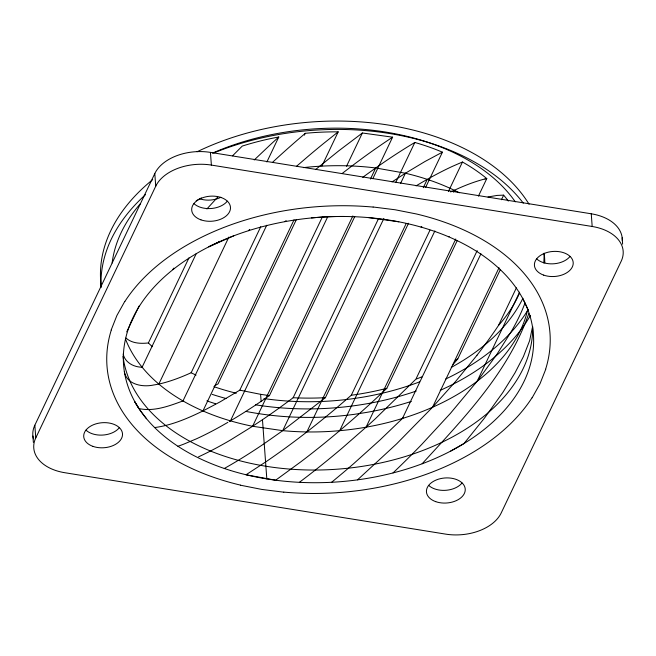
<?xml version="1.0" encoding="UTF-8"?>
<svg xmlns="http://www.w3.org/2000/svg" width="656" height="656" viewBox="0 0 656 656"><rect width="100%" height="100%" fill="white"/><g stroke="black" fill="none" stroke-linecap="round" stroke-linejoin="round"><path stroke-width="0.98" d="M532.377 327.549L529.622 340.685L523.406 356.61L515.034 372.764L502.799 392.518L484.595 417.929L463.989 443.546L450.598 451.123M528.769 313.584C508.408 372.469 463.284 418.708 422.12 463.792M111.184 329.96L116.907 315.487L124.812 301.366M545.751 369.23L540.027 383.703L532.123 397.823M33.44 438.831A44.428 28.675 -4.2 0 1 34.834 425.227L154.8 173.537A44.428 28.675 -4.2 0 1 210.445 152.389L591.253 213.79A44.428 28.675 -4.2 0 1 622.265 240.621M591.253 213.79L592.179 226.484A44.428 28.675 -4.2 0 1 621.166 261.268L501.2 512.967A44.428 28.675 -4.2 0 1 445.555 534.107L64.747 472.705A44.428 28.675 -4.2 0 1 35.768 437.921L155.734 186.222L154.8 173.537M126.739 331.862L139.031 306.073M125.968 338.029C131.987 343.523 140.704 343.785 148.395 342.957L188.928 257.915M123.156 353.978C124.976 362.571 133.89 367.204 142.114 367.188L196.177 253.774M124.32 371.616C126.747 384.826 142.811 387.425 153.84 384.957A300.62 81.205 -47.8 0 0 158.826 384.047L228.87 237.078M266.877 161.975L278.775 137.006A205.484 132.635 -4.2 0 0 242.261 146.075L232.527 155.849M260.768 226.689L191.142 372.772A205.484 132.635 -4.2 0 0 196.046 375.101M304.392 135.161L305.27 133.316A205.484 132.635 -4.2 0 1 338.201 131.864L321.907 166.009M146.501 418.741L140.195 410.451L134.857 401.849A205.853 132.873 -4.2 0 0 138.933 408.565C153.881 411.878 169.133 405.99 182.991 400.931L266.721 225.254M154.611 427.573C171.651 425.334 187.608 418.413 202.95 410.943L294.06 219.801M296.389 219.555L218.063 383.875L214.988 385.58M202.95 410.943L220.17 401.825L239.809 390.156L322.26 217.169M346.516 166.288L362.383 132.988L392.6 137.178L372.805 178.711M229.321 421.513L230.453 420.849L327.721 216.775M198.538 456.847L198.719 456.756A387.491 104.591 -47.8 0 0 230.658 439.881L252.601 426.277L352.854 215.939M370.443 179.039L375.716 167.969L385.769 161.023A408.368 110.224 -47.8 0 1 414.822 142.467A205.484 132.635 -4.2 0 1 442.423 152.176L425.695 187.239M239.809 390.156L260.604 394.322L261.121 401.333L269.427 395.609L354.773 216.554M125.526 339.127A205.5 132.643 -4.2 0 0 252.601 426.277L262.466 419.709A408.368 110.224 -47.8 0 0 293.15 397.733L378.233 219.227M395.863 182.237L414.822 142.467M224.27 468.499A405.957 109.577 -47.8 0 0 264.229 443.628L282.728 430.656L383.875 218.448M400.586 183.385L405.424 173.233L424.932 161.532L442.415 152.167M434.871 230.945L339.669 430.68A387.499 104.591 -47.8 0 1 301.014 461.685L275.643 480.217L246.025 474.772L265.573 462.013A406.376 109.691 -47.8 0 0 306.852 431.943L406.072 223.77M423.276 187.69L427.245 179.367A384.301 103.73 -47.8 0 1 452.542 166.312L462.464 161.999L448.401 191.503M252.601 426.277L282.728 430.656L325.392 397.675L408.54 223.237M306.86 431.927A384.301 103.73 -47.8 0 0 337.947 406.728L351.288 395.248L429.942 230.223M453.386 192.11L454.264 190.265A387.499 104.591 -47.8 0 0 450.656 191.954M299.366 482.34L304.081 478.765A385.572 104.074 -47.8 0 0 342.596 447.736L366.081 427.179L455.772 238.989M339.71 430.623A343.678 92.767 -47.8 0 0 383.85 391.165L386.81 388.319L457.273 240.481M478.413 196.136L486.785 178.58A205.484 132.635 -4.2 0 0 462.464 162.007M477.183 250.617L415.904 379.176L375.453 418.626A334.453 90.274 -47.8 0 1 366.081 427.179M501.422 199.752L503.669 195.168M331.608 482.291L342.809 472.96A363.276 98.056 -47.8 0 0 353.871 463.48L380.004 439.971L402.456 418.454L480.946 253.782M357.504 479.864L396.732 443.751L432.534 407.253L499.036 267.722M453.075 364.441L457.773 358.93L500.471 269.354M476.978 355.249A168.658 45.526 -47.8 0 0 498.445 325.54L516.379 287.869M393.026 472.919A288.558 77.884 -47.8 0 0 421.849 444.309L450.467 413.313L477.142 381.259L519.601 292.166M478.757 379.176L496.936 354.297L511.729 330.804A146.001 39.409 -47.8 0 0 524.939 303.097M477.002 355.249L455.535 381.521L432.534 407.253M477.953 380.218L477.142 381.259M206.902 208.961L217.718 197.128M219.104 241.285L218.186 242.285A205.853 132.873 -4.2 0 0 208.747 246.82L233.684 235.824M248.452 230.682L249.739 229.411M402.456 418.454L403.481 417.437M254.233 159.974L269.575 145.452A331.821 89.569 -47.8 0 1 278.775 137.006M296.496 166.312L308.943 155.628A377.052 101.77 -47.8 0 1 323.654 143.434L338.184 131.856M315.528 169.609L338.701 150.88L362.383 132.988M392.058 181.901L405.424 173.233A205.5 132.643 -4.2 0 1 459.331 192.807M392.6 137.178L384.416 142.647A408.057 110.142 -47.8 0 0 351.928 165.984L349.017 168.198A385.572 104.074 -47.8 0 0 342.186 173.471M421.037 227.083L421.824 226.607M427.245 179.367L422.111 182.302A407.524 109.995 -47.8 0 0 416.076 185.878M448.63 236.775L449.188 236.496M182.991 400.931L183.68 400.652M416.544 378.938L417.036 378.75A205.484 132.635 -4.2 0 0 422.513 376.601M484.956 179.006L486.785 178.58M158.809 384.063L162.458 383.211A343.129 92.619 -47.8 0 0 191.167 372.723M488.015 196.98L497.1 195.422L503.628 195.127M142.672 367.212L142.196 367.188M368.598 217.595L398.815 221.794M373.141 207.001L395.117 209.764L416.404 213.971A221.785 143.156 -4.2 0 1 545.62 369.221M283.794 492.189L261.818 489.425L240.531 485.219M269.427 395.609L260.604 394.322M155.734 186.222A44.428 28.675 -4.2 0 1 211.38 165.082L592.179 226.484M405.424 173.233L375.716 167.969A205.5 132.643 -4.2 0 0 303.392 167.616M504.07 195.652L504.218 195.832A205.484 132.635 -4.2 0 1 508.343 201.08M528.424 310.337L523.037 299.128M622.167 237.8L622.634 244.147M262.466 419.709L266.82 478.937M210.445 152.389L211.38 165.082M34.834 425.227L35.768 437.921M32.898 436.002L33.366 442.349M544.037 253.191A222.154 143.393 -4.2 0 1 543.758 262.982M528.031 309.796A222.154 143.393 -4.2 0 1 445.604 379.07M416.199 391.066A222.154 143.393 -4.2 0 1 255.602 404.809M226.172 398.536A222.154 143.393 -4.2 0 1 212.159 394.363M101.155 285.959A222.154 143.393 -4.2 0 1 152.692 179.637M197.153 151.733A222.154 143.393 -4.2 0 1 529.064 204.221M220.859 197.267A19.442 12.546 -4.2 0 1 199.9 198.866M240.58 485.137A221.785 143.156 -4.2 0 1 111.315 329.968M124.935 301.391A221.785 143.156 -4.2 0 1 373.116 207.083M532 397.798A221.785 143.156 -4.2 0 1 283.818 492.107M519.601 292.888A205.484 132.635 -4.2 0 1 498.421 325.548M457.773 358.93A205.484 132.635 -4.2 0 1 455.453 360.333M386.81 388.319A205.484 132.635 -4.2 0 1 351.288 395.248M325.401 397.675A205.484 132.635 -4.2 0 1 293.166 397.725M152.372 346.712A205.484 132.635 -4.2 0 1 148.42 342.957M527.58 310.149A205.5 132.643 -4.2 0 1 282.728 430.656M196.21 200.769A205.5 132.643 -4.2 0 1 201.302 197.981M172.708 269.6A209.313 56.605 -47.8 0 1 173.865 268.107M272.814 162.065A343.129 92.619 -47.8 0 1 305.27 133.348M261.121 401.333A408.057 110.142 -47.8 0 1 230.453 420.849M284.991 221.621A343.58 92.742 -47.8 0 1 286.123 220.596M177.907 446.277A343.588 92.742 -47.8 0 0 183.811 444.128L196.185 438.93A385.572 104.074 -47.8 0 0 227.886 422.333M311.485 217.931A205.451 132.61 -4.2 0 1 344.4 216.472M362.727 177.341A394.035 106.354 -47.8 0 1 375.683 168.043M454.255 190.306A343.678 92.767 -47.8 0 1 484.997 178.957M532.697 326.631A205.492 132.635 -4.2 0 1 336.79 469.22A205.492 132.635 -4.2 0 1 123 356.118M245.754 411.386A221.597 143.033 -4.2 0 0 256.234 413.247A221.531 142.992 -4.2 0 0 354.437 414.313L364.982 412.673A222.253 143.459 -4.2 0 0 411.328 401.406M215.537 403.743A221.597 143.033 -4.2 0 1 206.911 400.873M544.267 253.995A222.253 143.459 -4.2 0 1 544.792 262.941M530.45 315.372A222.253 143.459 -4.2 0 1 440.233 390.345M101.098 287.525A222.253 143.459 -4.2 0 1 145.525 194.643M213.766 152.971A222.253 143.459 -4.2 0 1 523.291 203.139M236.299 393.231A210.494 135.866 -4.2 0 1 213.881 386.663M522.93 298.234A211.15 136.284 -4.2 0 1 451.262 367.401M419.627 381.858A211.15 136.284 -4.2 0 1 362.243 397.265L352.231 398.782A210.404 135.808 -4.2 0 1 263.983 398.569M112.127 263.007A211.15 136.284 -4.2 0 1 140.351 203.745M212.454 153.127A211.15 136.284 -4.2 0 1 515.296 201.818M119.326 427.696A19.442 12.546 -4.2 0 1 85.993 430.156M227.296 201.171A19.442 12.546 -4.2 0 1 193.963 203.631M570.023 256.43A19.442 12.546 -4.2 0 1 536.69 258.89M462.054 482.955A19.442 12.546 -4.2 0 1 428.721 485.415M230.576 470.508A205.467 132.619 -4.2 0 0 533.574 337.373A205.467 132.619 -4.2 0 0 221.334 240.908A205.467 132.619 -4.2 0 0 230.576 470.508M92.972 446.375A19.442 12.546 -4.2 0 0 122.516 434.731A19.442 12.546 -4.2 0 0 93.857 424.58A19.442 12.546 -4.2 0 0 92.972 446.375M200.941 219.85A19.442 12.546 -4.2 0 0 230.486 208.206A19.442 12.546 -4.2 0 0 201.835 198.055A19.442 12.546 -4.2 0 0 200.941 219.85M543.668 275.11A19.442 12.546 -4.2 0 0 573.213 263.466A19.442 12.546 -4.2 0 0 544.562 253.314A19.442 12.546 -4.2 0 0 543.668 275.11M435.699 501.635A19.442 12.546 -4.2 0 0 465.243 489.991A19.442 12.546 -4.2 0 0 436.584 479.839A19.442 12.546 -4.2 0 0 435.699 501.635"/></g></svg>
